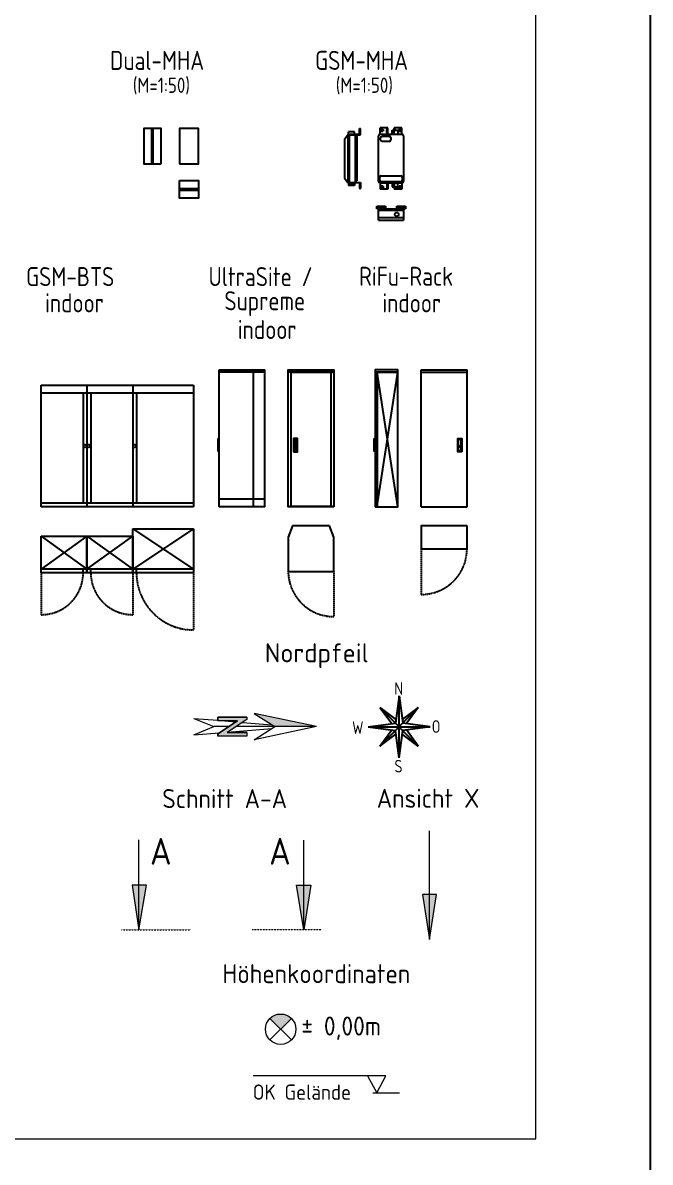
# Model space of a CAD drawing. Header units: millimetres. Extents: x -139278 to 641613, y -260926 to 217780.
# Drawn here: x 54100 to 62337, y 720 to 15690 of the extents above; entities that cross this region are included whole.
import ezdxf
from ezdxf.enums import TextEntityAlignment as Align

# ---------------------------------------------------------------- set-up
doc = ezdxf.new("R2010")
doc.units = ezdxf.units.MM
doc.linetypes.add('GESTRICHELT', pattern=[0.75, 0.5, -0.25])
doc.linetypes.add('STRICHPUNKT2', pattern=[0.5, 0.25, -0.125, 0, -0.125])
doc.layers.add('00_Hilfskonstruktion', color=31, linetype='Continuous', plot=False)
doc.layers.add('00_Legende', color=7, linetype='Continuous', lineweight=18)
doc.layers.add('00_Text_PapierBereich', color=7, linetype='Continuous', lineweight=25)
doc.styles.add('ISOCP', font='ISOCP', dxfattribs={"width": 0.9})
doc.styles.get("Standard").update_dxf_attribs({"font": 'isocp.shx', "width": 0.85})

# ---------------------------------------------------------------- blocks, each defined once
blk = doc.blocks.new('Nordpfeil')
blk.add_hatch(color=256).paths.add_polyline_path([(-75, 311), (95, 52), (125, 52), (125, 433), (75, 433), (75, 174), (-95, 433), (-125, 433), (-125, 52), (-75, 52)])
for p, q in [((0, 1345), (-174, 526)), ((0, 1345), (0, 799)), ((0, 1345), (174, 526)), ((-174, 526), (0, 799)), ((-56, 374), (-25, 760)), ((0, 799), (0, 288)), ((174, 526), (0, 799)), ((72, 178), (25, 760)), ((-125, 433), (-95, 433)), ((-125, 433), (-95, 433)), ((-125, 433), (-125, 52)), ((-125, 52), (-125, 433)), ((-95, 433), (75, 174)), ((-95, 433), (75, 174)), ((-75, 311), (95, 52)), ((95, 52), (-75, 311)), ((-75, 311), (-75, 52)), ((-75, 311), (-75, 52)), ((75, 433), (125, 433)), ((75, 433), (125, 433)), ((75, 433), (75, 174)), ((75, 174), (75, 433)), ((125, 433), (125, 52)), ((125, 433), (125, 52)), ((-75, 144), (-63, 293)), ((0, 197), (0, 0)), ((-125, 52), (-75, 52)), ((-75, 52), (-125, 52)), ((-108, -264), (-83, 52)), ((-108, -264), (0, 0)), ((108, -264), (0, 0)), ((108, -264), (81, 74)), ((95, 52), (125, 52)), ((125, 52), (95, 52))]:
    blk.add_line(p, q)
blk.add_solid([(0, 799), (-174, 526), (0, 1345)])
blk = doc.blocks.new('Höhenkote_D')
at = {"lineweight": 13}
blk.add_hatch(color=256, dxfattribs=at).paths.add_polyline_path([(1.41, 1.41, 0.414214), (-1.41, 1.41), (0, 0)])
at = {"lineweight": 13, "ltscale": 0.2}
for p, q in [((-1.41, 1.41), (1.41, -1.41)), ((-1.41, -1.41), (1.41, 1.41))]:
    blk.add_line(p, q, dxfattribs=at)
blk.add_circle((0, 0), 2, dxfattribs=at)
blk.add_attdef('+34,00M', (2.71, -0.83), '', height=2.5, dxfattribs=at)
blk = doc.blocks.new('Höhe1')
at = {"ltscale": 0.2}
for p, q in [((-4.2, 2.24), (-19.22, 2.24)), ((-1.81, 2.24), (-4.2, 2.24)), ((-4.2, 2.24), (-3, 0)), ((-3, 0), (-1.81, 2.24)), ((-3.5, 0), (0, 0))]:
    blk.add_line(p, q, dxfattribs=at)

msp = doc.modelspace()

# ---------------------------------------------------------------- hatches: boundary and pattern name
at = {"layer": '00_Legende', "ltscale": 0.2, "extrusion": (0, 0, -1)}
msp.add_hatch(color=256, dxfattribs=at).paths.add_polyline_path([(-55625.734, 3771.231), (-55722.994, 4360.686), (-55536.895, 4360.686)], flags=16)
at = {"layer": '00_Legende', "ltscale": 0.2}
msp.add_hatch(color=256, dxfattribs=at).paths.add_polyline_path([(57791.845, 3771.231), (57694.585, 4360.686), (57880.685, 4360.686)], flags=16)
at = {"layer": '00_Legende'}
msp.add_hatch(color=256, dxfattribs=at).paths.add_polyline_path([(59347.755, 4237.751), (59440.805, 3647.751), (59533.855, 4237.751)])

# ---------------------------------------------------------------- linework, layer by layer
for p, q in [((55792.726, 13838.982), (55792.726, 14298.982)), ((55812.726, 13838.982), (55812.726, 14298.982)), ((58372.097, 14217.782), (58372.097, 14227.782)), ((58372.097, 14227.782), (58461.697, 14227.782)), ((58376.097, 14227.782), (58376.097, 14258.182)), ((58457.297, 14258.182), (58376.097, 14258.182)), ((58457.297, 14227.782), (58457.297, 14258.182)), ((58461.697, 14217.782), (58461.697, 14227.782)), ((58530.497, 14222.582), (58461.697, 14222.582)), ((58520.497, 14222.582), (58520.497, 14298.982)), ((58520.497, 14298.982), (58534.497, 14298.982)), ((58530.497, 14222.582), (58530.497, 14298.982)), ((58534.497, 14217.782), (58534.497, 14298.982)), ((58894.433, 14307.982), (58792.433, 14307.982)), ((58792.433, 14226.782), (58792.433, 14307.982)), ((58792.433, 14226.782), (59076.433, 14226.782)), ((58793.233, 14279.982), (58843.233, 14279.982)), ((58818.433, 14254.782), (58818.433, 14304.782)), ((58884.833, 14288.782), (58884.833, 14307.982)), ((58884.833, 14249.582), (58884.833, 14226.782)), ((58894.433, 14226.782), (58894.433, 14307.982)), ((58950.833, 14226.782), (58950.833, 14277.182)), ((58950.833, 14277.182), (59024.833, 14277.182)), ((58974.433, 14277.182), (58974.433, 14307.982)), ((59076.433, 14307.982), (58974.433, 14307.982)), ((58974.433, 14226.782), (58974.433, 14277.182)), ((58984.433, 14288.782), (58984.433, 14307.982)), ((59024.833, 14277.182), (59024.833, 14226.782)), ((59025.233, 14279.982), (59075.233, 14279.982)), ((59050.433, 14254.782), (59050.433, 14304.782)), ((59076.433, 14226.782), (59076.433, 14307.982)), ((58326.097, 14162.182), (58366.497, 14217.782)), ((58326.097, 14162.182), (58326.097, 13649.382)), ((58366.497, 14217.782), (58366.497, 13593.782)), ((58366.497, 14217.782), (58534.497, 14217.782)), ((58386.497, 14217.782), (58386.497, 13593.782)), ((58466.097, 14217.782), (58466.097, 13593.782)), ((58466.097, 14217.782), (58486.097, 14196.982)), ((58486.097, 14196.982), (58486.097, 13614.982)), ((58772.433, 13604.782), (58772.433, 14206.782)), ((58797.633, 14151.182), (58797.633, 14178.782)), ((58817.633, 14198.782), (58912.433, 14198.782)), ((58912.433, 14131.182), (58817.633, 14131.182)), ((58932.433, 14178.782), (58932.433, 14151.182)), ((59096.433, 14206.782), (59096.433, 13604.782)), ((58326.097, 13649.382), (58366.497, 13593.782)), ((58787.233, 13620.782), (58787.233, 13658.782)), ((58807.233, 13678.782), (59060.433, 13678.782)), ((59080.433, 13658.782), (59080.433, 13620.782)), ((56155.662, 13511.593), (56405.662, 13511.593)), ((56155.662, 13491.593), (56405.662, 13491.593)), ((58366.497, 13593.782), (58534.497, 13593.782)), ((58372.097, 13593.782), (58372.097, 13583.782)), ((58372.097, 13583.782), (58461.697, 13583.782)), ((58376.097, 13583.782), (58376.097, 13553.382)), ((58457.297, 13553.382), (58376.097, 13553.382)), ((58457.297, 13583.782), (58457.297, 13553.382)), ((58461.697, 13593.782), (58461.697, 13583.782)), ((58530.497, 13589.382), (58461.697, 13589.382)), ((58466.097, 13593.782), (58486.097, 13614.982)), ((58520.497, 13589.382), (58520.497, 13512.982)), ((58520.497, 13512.982), (58534.497, 13512.982)), ((58530.497, 13589.382), (58530.497, 13512.982)), ((58534.497, 13593.782), (58534.497, 13512.982)), ((59076.433, 13584.782), (58792.433, 13584.782)), ((58792.433, 13584.782), (58792.433, 13503.982)), ((58894.433, 13503.982), (58792.433, 13503.982)), ((58793.233, 13531.982), (58843.233, 13531.982)), ((59060.433, 13600.782), (58807.233, 13600.782)), ((58818.433, 13556.782), (58818.433, 13506.782)), ((58884.833, 13562.382), (58884.833, 13585.182)), ((58884.833, 13523.182), (58884.833, 13503.982)), ((58894.433, 13584.782), (58894.433, 13503.982)), ((58950.833, 13584.782), (58950.833, 13534.382)), ((58950.833, 13534.382), (59024.833, 13534.382)), ((58974.433, 13584.782), (58974.433, 13534.382)), ((58974.433, 13534.382), (58974.433, 13503.982)), ((59076.433, 13503.982), (58974.433, 13503.982)), ((58984.433, 13523.182), (58984.433, 13503.982)), ((59024.833, 13534.382), (59024.833, 13584.782)), ((59025.233, 13531.982), (59075.233, 13531.982)), ((59050.433, 13556.782), (59050.433, 13506.782)), ((59076.433, 13584.782), (59076.433, 13503.982)), ((58747.633, 13247.393), (58747.633, 13281.593)), ((58747.633, 13281.593), (58861.833, 13281.593)), ((58747.633, 13271.593), (58861.833, 13271.593)), ((58861.833, 13247.393), (58747.633, 13247.393)), ((58772.433, 13095.393), (58772.433, 13247.393)), ((58772.433, 13247.393), (59096.433, 13247.393)), ((58772.433, 13227.393), (59096.433, 13227.393)), ((58861.833, 13281.593), (58861.833, 13247.393)), ((59011.233, 13247.393), (59011.233, 13281.593)), ((59011.233, 13281.593), (59125.433, 13281.593)), ((59011.233, 13271.593), (59125.433, 13271.593)), ((59125.433, 13247.393), (59011.233, 13247.393)), ((59096.433, 13247.393), (59096.433, 13095.393)), ((59125.433, 13281.593), (59125.433, 13247.393)), ((59096.433, 13127.393), (58772.433, 13127.393)), ((58772.433, 13095.393), (59096.433, 13095.393)), ((56677.294, 9329.423), (56677.294, 11129.423)), ((56677.294, 11129.423), (57277.294, 11129.423)), ((57277.294, 11099.423), (56677.294, 11099.423)), ((57130.294, 9329.423), (57130.294, 11129.423)), ((57277.294, 9329.423), (57277.294, 11129.423)), ((58185.196, 11099.423), (57585.196, 11099.423)), ((57605.196, 11099.423), (58165.196, 11099.423)), ((57625.196, 9334.423), (57625.196, 11099.423)), ((58145.196, 11099.423), (58145.196, 9334.423)), ((58724.716, 11099.423), (59024.716, 11099.423)), ((59004.716, 11099.423), (58734.716, 11099.423)), ((58754.716, 11099.423), (58754.716, 9334.423)), ((58754.716, 9344.427), (59024.716, 11099.423)), ((59024.716, 9329.423), (58754.716, 11099.423)), ((59332.618, 9329.423), (59332.618, 11129.423)), ((59332.618, 11129.423), (59932.618, 11129.423)), ((59332.618, 11099.423), (59932.618, 11099.423)), ((59932.618, 9329.423), (59932.618, 11129.423)), ((54343.223, 9329.423), (54343.223, 10929.423)), ((54343.223, 10929.423), (54943.223, 10929.423)), ((54943.223, 10929.423), (54943.223, 9329.423)), ((54943.223, 10929.423), (55543.223, 10929.423)), ((55543.223, 10929.423), (55543.223, 9329.423)), ((55543.223, 10929.423), (56343.223, 10929.423)), ((56343.223, 10929.423), (56343.223, 9329.423)), ((54343.223, 10829.423), (54943.223, 10829.423)), ((54893.223, 10829.423), (54893.223, 9379.423)), ((54943.223, 10829.423), (55543.223, 10829.423)), ((54993.223, 10829.423), (54993.223, 9379.423)), ((55543.223, 10829.423), (56343.223, 10829.423)), ((55593.223, 10829.423), (55593.223, 9379.423)), ((54943.223, 9379.423), (54343.223, 9379.423)), ((54943.223, 9329.423), (54343.223, 9329.423)), ((55543.223, 9379.423), (54943.223, 9379.423)), ((55543.223, 9329.423), (54943.223, 9329.423)), ((56343.223, 9379.423), (55543.223, 9379.423)), ((56343.223, 9329.423), (55543.223, 9329.423)), ((57277.294, 9429.423), (56677.294, 9429.423)), ((57277.294, 9329.423), (56677.294, 9329.423)), ((58185.196, 9329.423), (57585.196, 9329.423)), ((58165.196, 9334.423), (57605.196, 9334.423)), ((58724.716, 9329.423), (59024.716, 9329.423)), ((59332.618, 9329.423), (59932.618, 9329.423)), ((56343.223, 9040.17), (55543.223, 8513.17)), ((55543.223, 9040.17), (56343.223, 8513.17)), ((55543.223, 9040.17), (56343.223, 9040.17)), ((55543.223, 8463.17), (55543.223, 9040.17)), ((56343.223, 9040.17), (56343.223, 8463.17)), ((57642.787, 9079.423), (57585.196, 8931.988)), ((58127.604, 9079.423), (57642.787, 9079.423)), ((58185.196, 8931.988), (58127.604, 9079.423)), ((54343.223, 8463.17), (54343.223, 8943.17)), ((54343.223, 8943.17), (54943.223, 8513.17)), ((54943.223, 8943.17), (54343.223, 8513.17)), ((54343.223, 8943.17), (54943.223, 8943.17)), ((54943.223, 8943.17), (54943.223, 8463.17)), ((54943.223, 8943.17), (55543.223, 8513.17)), ((54943.223, 8513.17), (55543.223, 8943.17)), ((57585.196, 8931.988), (57585.196, 8479.423)), ((58185.196, 8479.423), (58185.196, 8931.988)), ((56343.223, 8513.17), (54343.223, 8513.17)), ((54943.223, 8463.17), (54343.223, 8463.17)), ((54893.223, 8463.17), (54893.223, 8513.17)), ((54993.223, 8463.17), (54993.223, 8513.17)), ((56343.223, 8463.17), (55543.223, 8463.17)), ((55593.223, 8463.17), (55593.223, 8513.17)), ((57585.196, 8479.423), (58185.196, 8479.423))]:
    msp.add_line(p, q)
at = {"linetype": 'GESTRICHELT', "ltscale": 5}
for p, q in [((59332.618, 8779.422), (59332.618, 8179.422)), ((54343.223, 8463.17), (54343.223, 7913.17)), ((55543.223, 8463.17), (55543.223, 7913.17)), ((56343.223, 8463.17), (56343.223, 7713.17)), ((58185.196, 8479.423), (58185.196, 7888.15))]:
    msp.add_line(p, q, dxfattribs=at)
at = {"flags": 128}
for points in [[(55917.726, 13838.982), (55917.726, 14298.982), (55687.726, 14298.982), (55687.726, 13838.982)], [(56155.662, 13838.982), (56405.662, 13838.982), (56405.662, 14298.982), (56155.662, 14298.982)], [(58530.097, 14278.582), (58525.697, 14278.582), (58525.697, 14246.982), (58530.097, 14246.982)], [(58880.433, 14288.782), (58889.233, 14288.782), (58889.233, 14249.582), (58880.433, 14249.582)], [(56155.662, 13616.593), (56405.662, 13616.593), (56405.662, 13386.593), (56155.662, 13386.593)], [(58530.097, 13532.982), (58525.697, 13532.982), (58525.697, 13564.982), (58530.097, 13564.982)], [(58880.433, 13523.182), (58889.233, 13523.182), (58889.233, 13562.382), (58880.433, 13562.382)], [(58185.196, 9329.423), (57585.196, 9329.423), (57585.196, 11129.423), (58185.196, 11129.423)], [(58724.716, 9329.423), (59024.716, 9329.423), (59024.716, 11129.423), (58724.716, 11129.423)], [(57655.196, 10054.423), (57705.196, 10054.423), (57705.196, 10229.423), (57655.196, 10229.423)], [(59932.618, 9079.423), (59332.618, 9079.423), (59332.618, 8779.422), (59932.618, 8779.422)], [(54943.223, 8943.17), (55543.223, 8943.17), (55543.223, 8463.17), (54943.223, 8463.17)]]:
    msp.add_lwpolyline(points, close=True, dxfattribs=at)
for points in [[(58980.433, 14277.182), (58980.433, 14288.782), (58988.833, 14288.782), (58988.833, 14277.182)], [(58980.433, 13534.782), (58980.433, 13523.182), (58988.833, 13523.182), (58988.833, 13534.782)], [(56677.294, 10229.423), (56662.294, 10219.423), (56662.294, 10064.423), (56677.294, 10054.423)], [(58724.716, 10229.423), (58709.716, 10219.423), (58709.716, 10064.423), (58724.716, 10054.423)]]:
    msp.add_lwpolyline(points, dxfattribs=at)
for points in [[(57680.196, 10064.423, 0.414213562), (57695.196, 10079.423), (57695.196, 10204.423, 0.414213562), (57680.196, 10219.423, 0.414213562), (57665.196, 10204.423), (57665.196, 10079.423, 0.414213562)], [(59837.618, 10064.423, -0.414213562), (59822.618, 10079.423), (59822.618, 10204.423, -0.414213562), (59837.618, 10219.423, -0.414213562), (59852.618, 10204.423), (59852.618, 10079.423, -0.414213562)]]:
    msp.add_lwpolyline(points, format="xyb", close=True, dxfattribs=at)
msp.add_lwpolyline([(59862.618, 10054.423), (59812.618, 10054.423), (59812.618, 10229.423), (59862.618, 10229.423)], close=True)
for centre, radius in [((58818.426, 14279.876), 9), ((59050.426, 14279.876), 9), ((58818.426, 13531.876), 9), ((59050.426, 13531.876), 9), ((59009.916, 13172.187), 25.4), ((54916.923, 10128.123), 20), ((54967.823, 10128.123), 20), ((55567.923, 10128.123), 20)]:
    msp.add_circle(centre, radius)
for centre, radius, start, end in [((58792.426, 14206.876), 20, 90, 180), ((59076.426, 14206.876), 20, 0, 90), ((58817.626, 14178.676), 20, 90, 180), ((58817.626, 14151.276), 20, 180, 270), ((58912.426, 14178.676), 20, 0, 90), ((58912.426, 14151.276), 20, 270, 0), ((58807.426, 13658.876), 20, 90, 180), ((59060.426, 13658.876), 20, 0, 90), ((58792.426, 13604.876), 20, 180, 270), ((58807.426, 13620.876), 20, 180, 270), ((59060.426, 13620.876), 20, 270, 0), ((59076.426, 13604.876), 20, 270, 0), ((57680.196, 10110.785), 15, 90, 180), ((57680.196, 10110.785), 15, 0, 90), ((59837.618, 10110.785), 15, 90, 180), ((59837.618, 10110.785), 15, 0, 90)]:
    msp.add_arc(centre, radius, start, end)
at = {"linetype": 'GESTRICHELT', "ltscale": 5}
for centre, radius, start, end in [((59332.618, 8779.422), 600, 270, 0), ((54343.223, 8463.17), 550, 270, 0), ((55543.223, 8463.17), 550, 180, 270), ((56343.223, 8463.17), 750, 180, 270), ((58183.926, 8486.926), 598.777, 180.7179474, 270.1215343)]:
    msp.add_arc(centre, radius, start, end, dxfattribs=at)
for p in [(57680.196, 10125.785), (59837.618, 10125.785)]:
    msp.add_point(p)
at = {"layer": '00_Hilfskonstruktion'}
msp.add_lwpolyline([(-1311.381, 30437.706), (62337.413, 30437.706), (62337.413, -10318.745), (-1311.381, -10318.745)], close=True, dxfattribs=at)
at = {"layer": '00_Legende'}
for p, q in [((60833.979, 1027.316), (60833.979, 28727.316)), ((41333.979, 1027.316), (60833.979, 1027.316))]:
    msp.add_line(p, q, dxfattribs=at)
at = {"layer": '00_Legende', "ltscale": 0.2}
for p, q in [((55625.734, 3771.231), (55625.734, 4955.549)), ((57791.845, 3771.231), (57791.845, 4950.141)), ((59440.805, 3647.751), (59440.805, 5073.62)), ((55536.895, 4360.686), (55625.734, 3771.231)), ((55722.994, 4360.686), (55536.895, 4360.686)), ((55625.734, 3771.231), (55722.994, 4360.686)), ((57791.845, 3771.231), (57694.585, 4360.686)), ((57694.585, 4360.686), (57880.685, 4360.686)), ((57880.685, 4360.686), (57791.845, 3771.231))]:
    msp.add_line(p, q, dxfattribs=at)
at = {"layer": '00_Legende', "linetype": 'STRICHPUNKT2', "ltscale": 0.2}
for p, q in [((55395.207, 3771.231), (56307.762, 3771.231)), ((58022.373, 3771.231), (57109.818, 3771.231))]:
    msp.add_line(p, q, dxfattribs=at)
at = {"layer": '00_Legende', "ltscale": 0.2, "flags": 128}
msp.add_lwpolyline([(59347.755, 4237.751), (59440.805, 3647.751), (59533.855, 4237.751)], close=True, dxfattribs=at)
at = {"layer": '00_Text_PapierBereich'}
for p, q in [((59040.227, 6847.787), (58992.331, 6488.546)), ((59040.227, 6033.512), (59040.227, 6847.787)), ((59040.227, 6847.787), (59088.123, 6488.546)), ((58787.384, 6693.493), (59293.07, 6187.806)), ((58787.384, 6187.806), (59293.07, 6693.493)), ((58787.384, 6693.493), (58998.783, 6536.938)), ((58787.384, 6693.493), (58943.939, 6482.094)), ((59293.07, 6693.493), (59081.671, 6536.938)), ((59293.07, 6693.493), (59136.515, 6482.094)), ((58633.089, 6440.65), (58992.331, 6488.546)), ((58633.089, 6440.65), (58992.331, 6392.754)), ((58633.089, 6440.65), (59447.364, 6440.65)), ((59447.364, 6440.65), (59088.123, 6488.546)), ((59447.364, 6440.65), (59088.123, 6392.754)), ((58787.384, 6187.806), (58943.939, 6399.206)), ((58787.384, 6187.806), (58998.783, 6344.362)), ((59040.227, 6033.512), (58992.331, 6392.754)), ((59040.227, 6033.512), (59088.123, 6392.754)), ((59293.07, 6187.806), (59081.671, 6344.362)), ((59293.07, 6187.806), (59136.515, 6399.206))]:
    msp.add_line(p, q, dxfattribs=at)
for points in [[(59040.227, 6847.787), (59040.227, 6440.65), (58992.331, 6488.546), (59040.227, 6847.787)], [(58787.384, 6693.493), (58992.331, 6488.546), (58943.939, 6482.094), (58787.384, 6693.493)], [(59293.07, 6693.493), (59088.123, 6488.546), (59081.671, 6536.938), (59293.07, 6693.493)], [(58633.089, 6440.65), (59040.227, 6440.65), (58992.331, 6392.754), (58633.089, 6440.65)], [(59447.364, 6440.65), (59040.227, 6440.65), (59088.123, 6488.546), (59447.364, 6440.65)], [(59040.227, 6033.512), (59040.227, 6440.65), (59088.123, 6392.754), (59040.227, 6033.512)], [(58787.384, 6187.806), (58992.331, 6392.754), (58998.783, 6344.362), (58787.384, 6187.806)], [(59293.07, 6187.806), (59088.123, 6392.754), (59136.515, 6399.206), (59293.07, 6187.806)]]:
    msp.add_solid(points, dxfattribs=at)

# ---------------------------------------------------------------- block references
at = {"layer": '00_Legende', "rotation": 270}
msp.add_blockref('Nordpfeil', (56610.19, 6442.456), dxfattribs=at)
at = {"layer": '00_Legende', "ltscale": 20, "xscale": 100, "yscale": 100, "zscale": 100}
msp.add_blockref('Höhenkote_D', (57486.306, 2466.773), dxfattribs=at).add_auto_attribs({'+34,00M': '%%p 0,00m'})
at = {"layer": '00_Legende', "ltscale": 100, "xscale": 100, "yscale": 100, "zscale": 100}
msp.add_blockref('Höhe1', (59046.967, 1629.581), dxfattribs=at)

# ---------------------------------------------------------------- texts
at = {"layer": '00_Legende', "style": 'ISOCP', "width": 0.9}
for s, height, p in [('Dual-MHA', 250, (55247.061, 15070.955)), ('GSM-MHA', 250, (57938.193, 15070.955)), ('(M=1:50)', 200, (55544.596, 14769.448)), ('(M=1:50)', 200, (58209.167, 14769.448)), ('GSM-BTS', 250, (54143.979, 12230.207)), ('UltraSite /', 250, (56538.965, 12230.207)), ('RiFu-Rack', 250, (58515.799, 12234.737)), ('indoor', 250, (54392.316, 11884.737)), ('Supreme', 250, (56747.687, 11913.278)), ('indoor', 250, (58820.211, 11884.737)), ('indoor', 250, (56922.789, 11534.737))]:
    msp.add_text(s, height=height, dxfattribs=at).set_placement(p)
at = {"layer": '00_Legende', "insert": (57959.268, 7374.088), "char_height": 250, "attachment_point": 5, "line_spacing_factor": 0.722892, "style": 'ISOCP'}
msp.add_mtext('\\W1.176471x;Nordpfeil', dxfattribs=at)
at = {"layer": '00_Legende', "char_height": 250, "attachment_point": 5, "line_spacing_factor": 0.722892}
for s, insert in [('\\W1.176471x;Schnitt A-A', (56750.72, 5496.743)), ('\\W1.176471x;Ansicht X', (59422.055, 5500.547)), ('\\W1.176471x;Höhenkoordinaten', (57954.737, 3196.889))]:
    msp.add_mtext(s, dxfattribs=dict(at, insert=insert))
at = {"layer": '00_Legende', "lineweight": 13, "ltscale": 0.2, "insert": (57119.112, 1540.726), "char_height": 200, "attachment_point": 7, "line_spacing_factor": 0.722892}
msp.add_mtext('\\W1.176471x;OK Gelände', dxfattribs=at)
at = {"layer": '00_Legende', "ltscale": 0.2}
for p in [(55771.068, 4629.393), (57334.934, 4629.393)]:
    msp.add_attdef('A', p, 'A', height=350, dxfattribs=at)
at = {"layer": '00_Text_PapierBereich', "style": 'ISOCP', "width": 0.9}
for s, p in [('N', (58978.428, 6941.886)), ('W', (58424.088, 6429.188)), ('O', (59468.875, 6443.518)), ('S', (58979.48, 5922.732))]:
    msp.add_text(s, height=165, dxfattribs=at).set_placement(p, align=Align.MIDDLE_LEFT)

doc.saveas('drawing.dxf')
